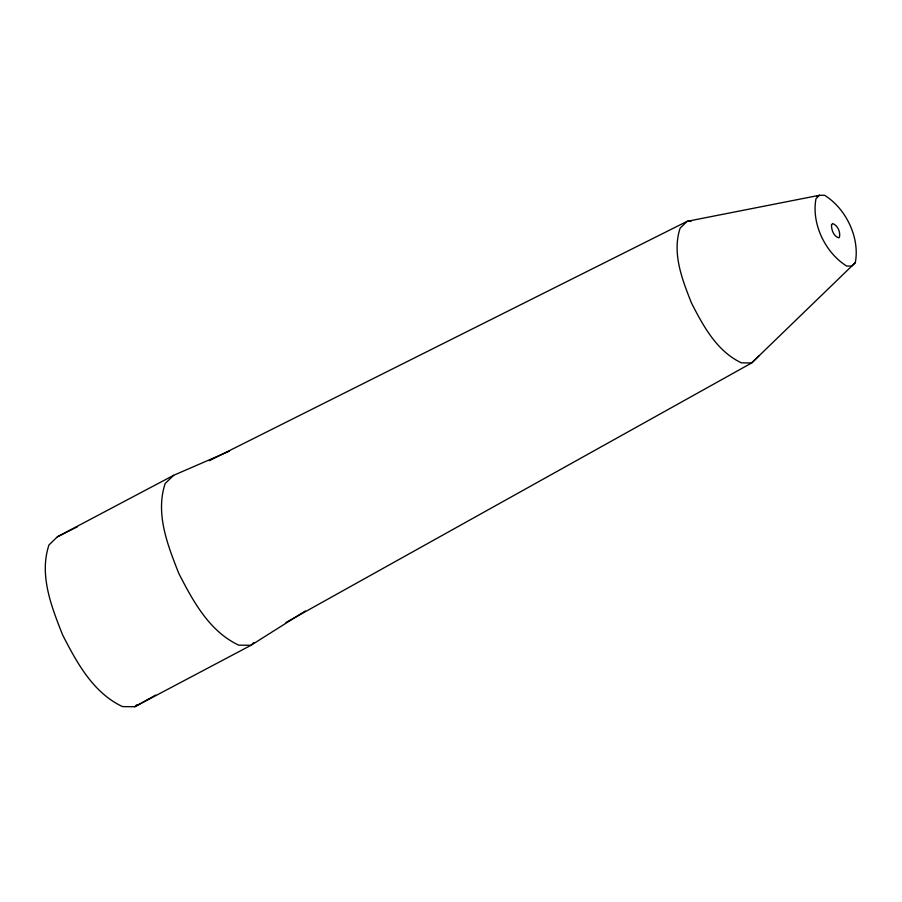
<?xml version="1.0" encoding="UTF-8"?>
<svg xmlns="http://www.w3.org/2000/svg" width="902" height="902" viewBox="0 0 902 902"><rect width="100%" height="100%" fill="white"/><g stroke="black" fill="none" stroke-linecap="round" stroke-linejoin="round"><path stroke-width="1.35" d="M816.941 196.388L819.523 195.272L815.994 198.688C811.259 223.673 825.251 252.707 846.662 266.045L851.77 266.09L855.299 262.674C860.034 237.677 846.042 208.644 824.631 195.317L819.523 195.272L687.189 221.317L209.253 460.719M229.548 451.068L173.635 475.32L57.424 536.769L48.956 544.977C38.944 575.115 51.515 606.809 62.576 634.839C76.76 662.519 93.131 692.837 122.537 706.616L134.793 706.728L251.015 645.28L305.338 610.981M173.635 475.32L165.167 483.517C155.155 513.666 167.727 545.349 178.788 573.39C192.972 601.059 209.343 631.389 238.759 645.167L251.015 645.28L253.834 642.54M136.676 704.902L134.793 706.728L155.696 695.081M758.729 356.11L751.67 362.954L285.979 622.481M855.299 262.674L751.67 362.954L741.455 362.852C716.955 351.374 703.301 326.107 691.496 303.049C682.273 279.676 671.798 253.27 680.131 228.15L687.189 221.317L691.022 221.351M57.424 536.769L77.493 526.712M831.509 224.869C831.294 229.728 833.696 236.392 838.725 237.812L839.379 237.384C840.799 232.4 837.654 225.094 832.569 223.549L831.509 224.869"/></g></svg>
